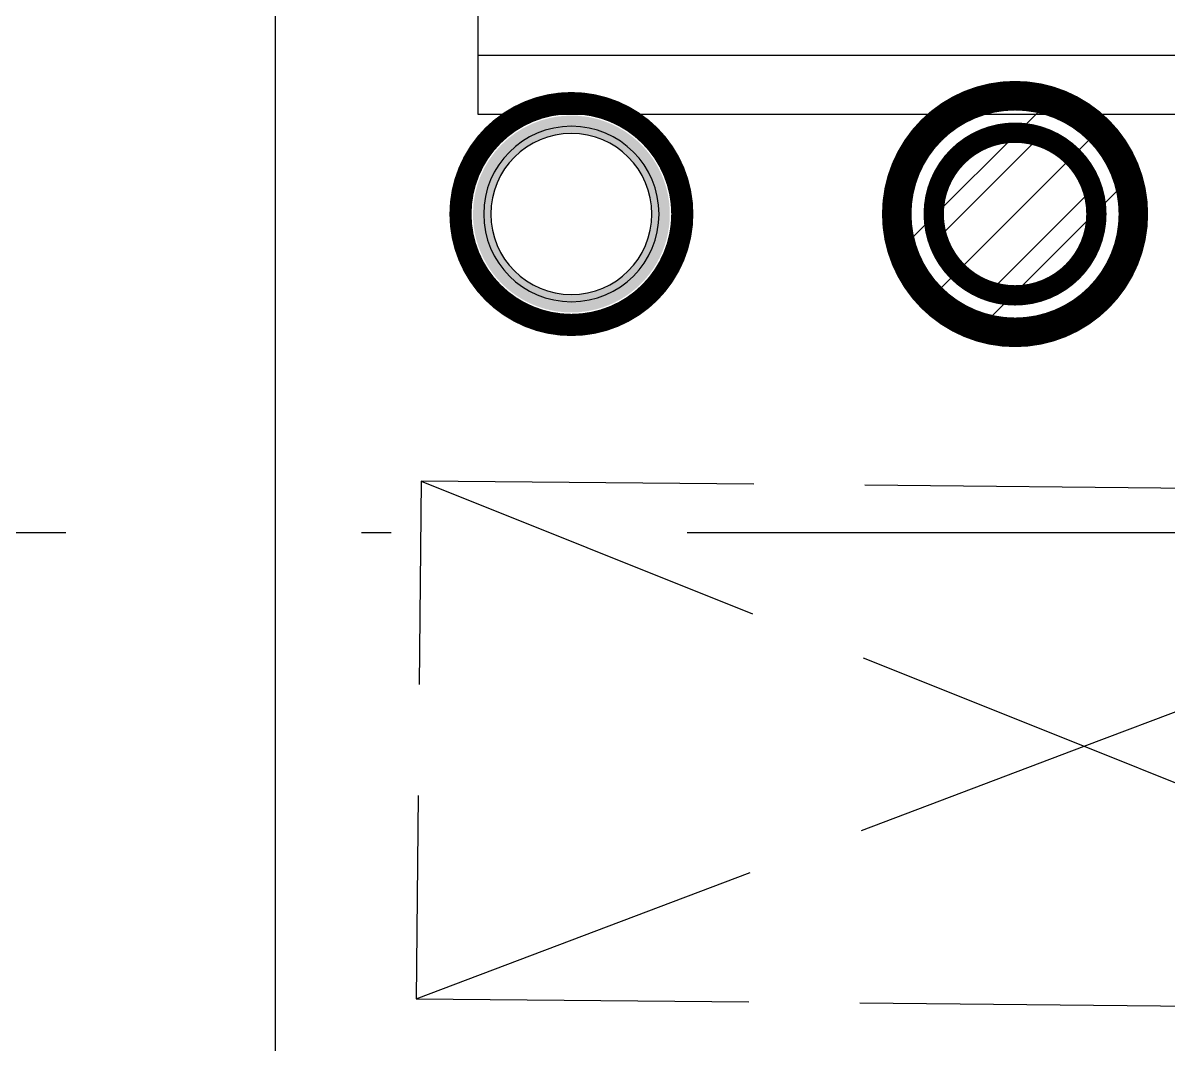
# Model space of a CAD drawing. Header units: inches. Extents: x 0 to 1813292486, y 0 to 3473589894.
# Drawn here: x 600594815 to 600595589, y 3473200872 to 3473201563 of the extents above; entities that cross this region are included whole.
import ezdxf
from ezdxf.enums import TextEntityAlignment as Align

# ---------------------------------------------------------------- set-up
doc = ezdxf.new("R2010")
doc.units = ezdxf.units.IN
doc.header["$LTSCALE"] = 1000
doc.header["$MEASUREMENT"] = 0
doc.linetypes.add('AX-MALL-GIRD-200$0$DOTE', pattern=[2.42, 2, -0.2, 0.02, -0.2])
for name, color, linetype in [('A-Anno-Note', 241, 'Continuous'), ('AX-MALL-DIM-P02$0$A-Detl-Thin', 131, 'Continuous'), ('AX-MALL-GIRD-200$0$A-Grid', 222, 'AX-MALL-GIRD-200$0$DOTE'), ('AX-MALL-P02-200$0$A-Anno-Note', 241, 'Continuous'), ('AX-MALL-WALL-P02$0$A-Anno-Note', 241, 'Continuous'), ('AX-MALL-WALL-P02-QT$0$A-Detl-Patt', 8, 'Continuous'), ('AX-MALL-WALL-P02-QT$0$A-Detl-Thin', 131, 'Continuous'), ('AX-MALL-WALL-P02-QT$0$A-Fixt', 81, 'Continuous'), ('AX-MALL-WALL-P02-QT$0$A-Wall', 2, 'Continuous'), ('AX-MALL-WALL-P02-QT$0$A-Wall-Patt', 13, 'Continuous'), ('AX-MALL-WALL-P02-QT$0$A-Wind', 4, 'Continuous'), ('AX-MALL-ZTKD-P02$0$A-Anno-Note', 241, 'Continuous'), ('PX-MALL-P02-LG$0$P-Airr-Pipe', 140, 'Continuous'), ('PX-MALL-P02-LG$0$P-Drain-Fldr', 4, 'Continuous'), ('PX-MALL-P02-LG$0$P-Drain-Fldr-ARCH', 161, 'Continuous'), ('PX-MALL-P02-LG$0$P-Drain-Fldr-W100', 4, 'Continuous'), ('PX-MALL-P02-LG$0$P-Drain-Fldr-W50', 4, 'Continuous'), ('PX-MALL-P02-LG$0$P-Pipe-Risr', 7, 'Continuous'), ('PX-MALL-P02-LG$0$P-Pipe-Risr-Arch', 6, 'Continuous'), ('PX-MALL-P02-LG$0$P-Pipe-Risr-W100', 6, 'Continuous'), ('PX-MALL-P02-LG$0$P-Pipe-Risr-W50', 6, 'Continuous')]:
    doc.layers.add(name, color=color, linetype=linetype)
doc.styles.add('PX-MALL-P02-LG$0$jzfz', font='gbenor.shx', dxfattribs={"bigfont": 'gbcbig.shx'})

# ---------------------------------------------------------------- blocks, each defined once
blk = doc.blocks.new('AX-MALL-GIRD-200')
at = {"layer": 'AX-MALL-GIRD-200$0$A-Grid'}
blk.add_line((600214611.18, 3473123083.7), (600572507.19, 3472989756.94), dxfattribs=at)
blk = doc.blocks.new('AX-MALL-WALL-P02-QT$0$JB-AC(O)-Hide')
for p, q in [((-225, 175), (-450, 175)), ((-450, 175), (-450, 37.5)), ((-450, 175), (-225, 87.5)), ((150, 175), (-150, 175)), ((-150, 58.33), (0, 0)), ((0, 0), (150, 58.33)), ((-150, -58.33), (0, 0)), ((0, 0), (150, -58.33)), ((-450, -37.5), (-450, -175)), ((-450, -175), (-225, -87.5)), ((-450, -175), (-225, -175)), ((-150, -175), (150, -175))]:
    blk.add_line(p, q)
blk = doc.blocks.new('AX-MALL-WALL-P02-QT$0$tj')
at = {"layer": 'AX-MALL-WALL-P02-QT$0$A-Detl-Patt'}
h = blk.add_hatch(dxfattribs=at)
h.set_pattern_fill('STEEL', color=256, scale=100, angle=50.43184)
h.set_pattern_definition([(75, (-14278.2, 156289.83), (-153.340725, 41.08752), []), (75, (-14317.88, 156358.57), (-153.340725, 41.08752), [])])
edge = h.paths.add_edge_path()
edge.add_line((88101.27, 47666.64), (87883.94, 47459.85))
edge.add_line((87883.94, 47459.85), (91571.55, 43584.64))
edge.add_arc((262949.39, 558937.71), 543101.41, 251.6057364, 260.0288667)
edge.add_arc((172180.85, -2862.15), 27100, 64.712866, 96.931605, ccw=False)
edge.add_arc((262948.97, 558936.32), 543099.97, 261.6155115, 271.7251478)
edge.add_line((279298.98, 16082.52), (279298.98, 16382.65))
edge.add_arc((262948.97, 558936.32), 542799.97, 261.6202036, 271.7261014, ccw=False)
edge.add_arc((172180.85, -2862.15), 27400, 64.806318, 96.838159)
edge.add_arc((262949.39, 558937.7), 542801.41, 251.6136389, 260.0241733, ccw=False)
edge.add_line((91737.26, 43845.69), (88101.27, 47666.64))
blk.add_lwpolyline([(88103.03, 47737.33), (87813.25, 47461.6), (91543.93, 43541.13, 0.036779), (168908.95, 23989.25, -0.141654), (183742.1, 21592.71, 0.044166), (279348.98, 16034), (279348.98, 16434.18, -0.044144), (183859.05, 21979.79, 0.140545), (168919.85, 24393.47, -0.036705), (91764.88, 43889.2), (88103.03, 47737.33)], format="xyb", dxfattribs=at)
blk.add_lwpolyline([(88101.27, 47666.64), (87883.94, 47459.85), (91571.55, 43584.64, 0.036769), (168910.3, 24039.78, -0.141514), (183756.74, 21641.09, 0.04414), (279298.98, 16082.52), (279298.98, 16382.65, -0.044124), (183844.46, 21931.4, 0.140683), (168918.46, 24342.94, -0.036714), (91737.26, 43845.69)], format="xyb", close=True, dxfattribs=at)
blk = doc.blocks.new('AX-MALL-WALL-P02-QT$0$JB-AC(i)-Li')
for p, q in [((-275, 0), (275, 0)), ((-275, 0), (275, 0)), ((-275, -300), (-275, 0)), ((275, 0), (275, -300)), ((-275, -40), (275, -40)), ((275, -260), (-275, -260)), ((275, -300), (-275, -300))]:
    blk.add_line(p, q)
blk = doc.blocks.new('AX-MALL-WALL-P02-QT')
at = {"layer": 'AX-MALL-WALL-P02-QT$0$A-Wall-Patt'}
h = blk.add_hatch(dxfattribs=at)
h.set_pattern_fill('普通砖', color=256, scale=200, style=0)
h.set_pattern_definition([(45, (0, 359), (-353.553532015, 353.553532015), [])])
h.paths.add_polyline_path([(600393240.01, 3473056023.1), (600393368.8, 3473056081.01), (600396121.2, 3473063469.41), (600396093.64, 3473063586.39), (600395968.69, 3473063632.94), (600393181.93, 3473056152.28)])
at = {"layer": 'AX-MALL-WALL-P02-QT$0$A-Wall'}
blk.add_line((600393368.8, 3473056081.01), (600396121.2, 3473063469.41), dxfattribs=at)
at = {"layer": 'AX-MALL-WALL-P02-QT$0$A-Detl-Thin', "rotation": 339.5681613091762}
blk.add_blockref('AX-MALL-WALL-P02-QT$0$tj', (600144118.7, 3473128496.29), dxfattribs=at)
at = {"layer": 'AX-MALL-WALL-P02-QT$0$A-Fixt'}
for name, p, rotation in [('AX-MALL-WALL-P02-QT$0$JB-AC(i)-Li', (600394092.37, 3473056843.38), 339.5681613375581), ('AX-MALL-WALL-P02-QT$0$JB-AC(O)-Hide', (600393964.85, 3473056114.97), 339.033218373162)]:
    blk.add_blockref(name, p, dxfattribs=dict(at, rotation=rotation))
at = {"layer": 'AX-MALL-WALL-P02-QT$0$A-Wind'}
blk.add_blockref('AX-MALL-GIRD-200', (0, 0), dxfattribs=at)
blk = doc.blocks.new('AX-MALL-WALL-P02')
at = {"layer": 'AX-MALL-WALL-P02$0$A-Anno-Note'}
blk.add_blockref('AX-MALL-WALL-P02-QT', (0, 0), dxfattribs=at)
blk = doc.blocks.new('PX-MALL-P02-LG$0$P-Risr')
at = {"layer": 'PX-MALL-P02-LG$0$P-Pipe-Risr-W50'}
h = blk.add_hatch(color=0, dxfattribs=at)
edge = h.paths.add_edge_path()
edge.add_ellipse((0, 0), major_axis=(47.06, 47.06), ratio=1, start_angle=225, end_angle=405, ccw=False)
edge.add_ellipse((0, 0), major_axis=(47.06, 47.06), ratio=1, start_angle=133.9676, end_angle=225, ccw=False)
edge.add_line((-66.54, 1.2), (-54.44, 1.2))
edge.add_ellipse((0, 0), major_axis=(-38.5, 38.5), ratio=1, start_angle=43.73814, end_angle=135)
edge.add_ellipse((0, 0), major_axis=(38.5, 38.5), ratio=1, start_angle=225, end_angle=405)
edge.add_ellipse((0, 0), major_axis=(38.5, 38.5), ratio=1, start_angle=45, end_angle=133.73814)
edge.add_line((-54.44, 1.2), (-66.54, 1.2))
edge.add_ellipse((0, 0), major_axis=(-47.06, 47.06), ratio=1, start_angle=-45, end_angle=43.9676, ccw=False)
at = {"layer": 'PX-MALL-P02-LG$0$P-Pipe-Risr-Arch', "ltscale": 0.7}
blk.add_circle((0, 0), 59.29, dxfattribs=at)
at = {"layer": 'PX-MALL-P02-LG$0$P-Pipe-Risr-W100', "color": 0, "const_width": 15}
blk.add_lwpolyline([(-75, 0, 1), (75, 0, 1)], format="xyb", close=True, dxfattribs=at)
at = {"layer": 'PX-MALL-P02-LG$0$P-Pipe-Risr-W50'}
blk.add_circle((0, 0), 54.45, dxfattribs=at)
at = {"layer": 'PX-MALL-P02-LG$0$P-Pipe-Risr', "style": 'PX-MALL-P02-LG$0$jzfz', "width": 0.6, "flags": 1}
for tag, p in [('SYS-MARK', (0.33, -45.66)), ('RANGE', (0.33, -45.68))]:
    blk.add_attdef(tag, text='', height=0.0156, dxfattribs=at).set_placement(p, align=Align.MIDDLE)
blk = doc.blocks.new('PX-MALL-P02-LG$0$A$C5A9C1854')
at = {"layer": 'PX-MALL-P02-LG$0$P-Drain-Fldr-W50', "ltscale": 0.7}
for p, q in [((52.37, -16.82), (-16.82, 52.37)), ((38.89, -38.89), (-38.89, 38.89)), ((16.82, -52.37), (-52.37, 16.82))]:
    blk.add_line(p, q, dxfattribs=at)
at = {"layer": 'PX-MALL-P02-LG$0$P-Drain-Fldr-W50', "ltscale": 0.7, "const_width": 13.75}
blk.add_lwpolyline([(-55, 0, 1), (55, 0, 1)], format="xyb", close=True, dxfattribs=at)
blk = doc.blocks.new('PX-MALL-P02-LG$0$A$C7D2520B3')
at = {"layer": 'PX-MALL-P02-LG$0$P-Drain-Fldr', "ltscale": 0.7}
for p, q in [((78.55, -25.22), (-25.22, 78.55)), ((58.34, -58.34), (-58.34, 58.34)), ((25.22, -78.55), (-78.55, 25.22))]:
    blk.add_line(p, q, dxfattribs=at)
at = {"layer": 'PX-MALL-P02-LG$0$P-Drain-Fldr', "ltscale": 0.7, "const_width": 20}
blk.add_lwpolyline([(0, -80, 1), (0, 80, 1)], format="xyb", close=True, dxfattribs=at)
blk = doc.blocks.new('PX-MALL-P02-LG$0$A$C2257314B')
at = {"layer": 'PX-MALL-P02-LG$0$P-Drain-Fldr-ARCH', "ltscale": 0.7}
for p, q in [((52.37, -16.82), (-16.82, 52.37)), ((38.89, -38.89), (-38.89, 38.89)), ((16.82, -52.37), (-52.37, 16.82))]:
    blk.add_line(p, q, dxfattribs=at)
for start, end in [(0, 180), (180, 0)]:
    blk.add_arc((0, 0), 55, start, end, dxfattribs=at)
blk = doc.blocks.new('PX-MALL-P02-LG$0$P-Drain-Fldr')
blk.add_blockref('PX-MALL-P02-LG$0$A$C2257314B', (0, 0))
at = {"layer": 'PX-MALL-P02-LG$0$P-Drain-Fldr-W100'}
blk.add_blockref('PX-MALL-P02-LG$0$A$C7D2520B3', (0, 0), dxfattribs=at)
at = {"layer": 'PX-MALL-P02-LG$0$P-Drain-Fldr-W50'}
blk.add_blockref('PX-MALL-P02-LG$0$A$C5A9C1854', (0, 0), dxfattribs=at)
blk = doc.blocks.new('PX-MALL-P02-LG')
at = {"layer": 'PX-MALL-P02-LG$0$P-Airr-Pipe', "xscale": -1, "rotation": 69.56816130750386}
blk.add_blockref('PX-MALL-P02-LG$0$P-Risr', (600393765.58, 3473056573.18), dxfattribs=at)
at = {"layer": 'PX-MALL-P02-LG$0$P-Drain-Fldr', "xscale": -0.9999999999999991, "rotation": 339.5681613075038}
blk.add_blockref('PX-MALL-P02-LG$0$P-Drain-Fldr', (600394046.7, 3473056468.46), dxfattribs=at)
blk = doc.blocks.new('AX-MALL-ZTKD-P02')
at = {"layer": 'AX-MALL-ZTKD-P02$0$A-Anno-Note'}
blk.add_blockref('AX-MALL-GIRD-200', (0, 0), dxfattribs=at)
blk = doc.blocks.new('AX-MALL-DIM-P02')
at = {"layer": 'AX-MALL-DIM-P02$0$A-Detl-Thin'}
blk.add_blockref('AX-MALL-ZTKD-P02', (0, 0), dxfattribs=at)
blk = doc.blocks.new('AX-MALL-P02-200')
at = {"layer": 'AX-MALL-P02-200$0$A-Anno-Note'}
blk.add_blockref('AX-MALL-WALL-P02', (0, 0), dxfattribs=at)
for name in ['AX-MALL-DIM-P02', 'PX-MALL-P02-LG']:
    blk.add_blockref(name, (0, 0), dxfattribs=at)

msp = doc.modelspace()

# ---------------------------------------------------------------- block references
at = {"layer": 'A-Anno-Note', "rotation": 20.43183869077545}
msp.add_blockref('AX-MALL-P02-200', (1250392458.53, 9048125.68), dxfattribs=at)

doc.saveas('drawing.dxf')
